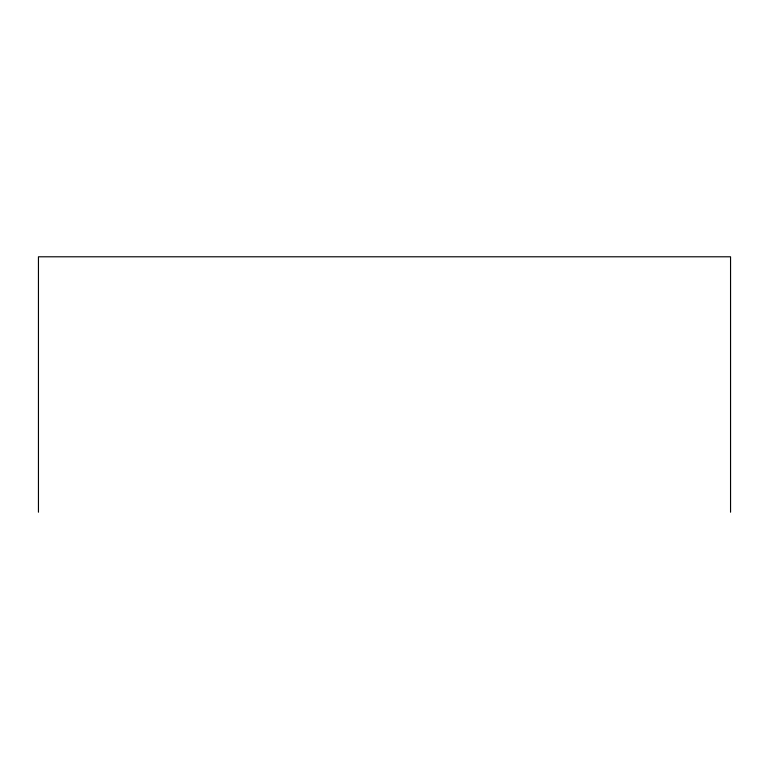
<?xml version="1.0" encoding="UTF-8"?>
<svg xmlns="http://www.w3.org/2000/svg" width="769" height="769" viewBox="0 0 769 769"><rect width="100%" height="100%" fill="white"/><g stroke="black" fill="none" stroke-linecap="round" stroke-linejoin="round"><path stroke-width="1.15" d="M730.55 512.212L730.55 256.788L38.45 256.788L38.45 512.212"/></g></svg>
